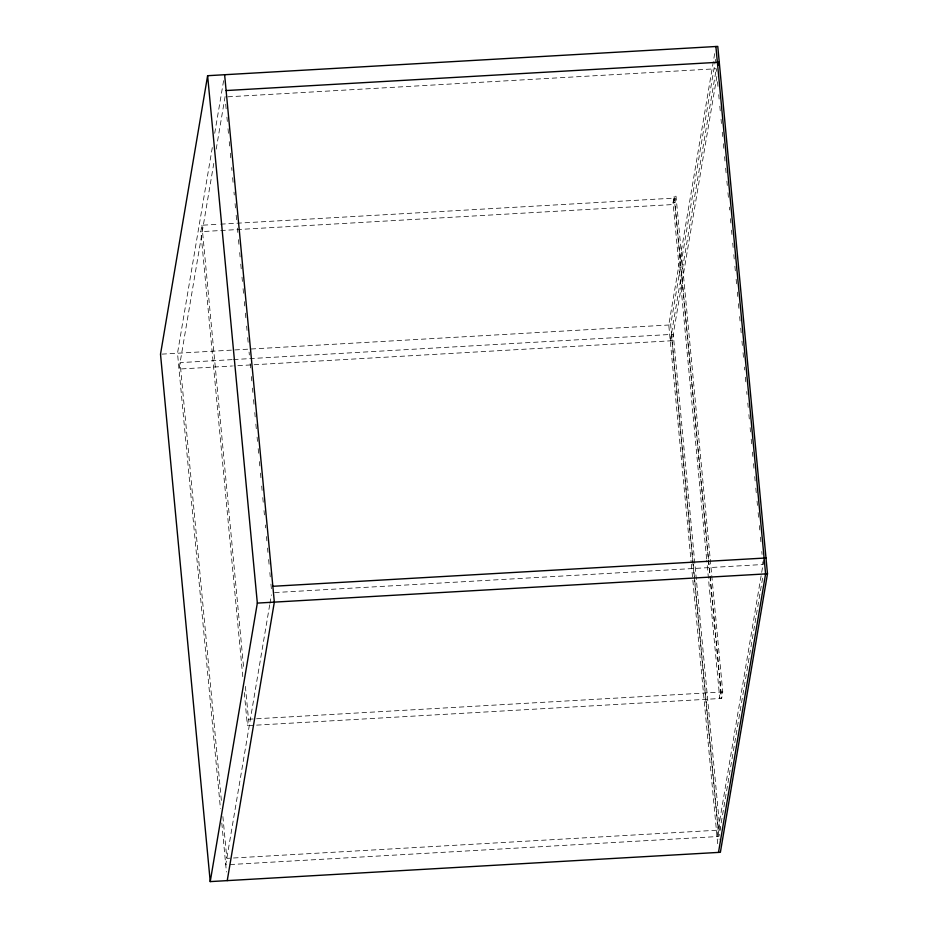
<?xml version="1.0" encoding="UTF-8"?>
<svg xmlns="http://www.w3.org/2000/svg" width="928" height="928" viewBox="0 0 928 928"><rect width="100%" height="100%" fill="white"/><g stroke="black" fill="none" stroke-linecap="round" stroke-linejoin="round"><path stroke-width="0.7" stroke-dasharray="4.64 3.48" d="M212.303 147.564L177.515 353.232L220.435 808.601M214.716 133.284L223.648 80.446M242.788 676.686L200.831 231.664L201.921 225.237L219.252 224.24M213.788 163.386L179.011 369.054L232.464 365.98M216.212 149.106L225.144 96.257M706.602 558.83L673.044 202.78L674.122 196.353L676.013 196.237L722.75 691.986L721.659 698.413L247.405 725.661L248.484 719.235L245.363 686.105M269.7 604.859L225.736 864.803L718.898 836.476L763.106 575.105M269.944 603.432L271.394 594.871M708.482 558.621L674.934 202.664L676.013 196.237M714.676 53.65L668.775 325.009L691.198 562.762M693.077 562.658L670.666 324.904L715.604 59.253M670.271 340.831L715.929 70.899M716.857 76.502L672.162 340.727L233.914 365.899M717.008 836.58L763.872 559.503M227.917 96.814L716.288 68.753L716.834 74.518M220.702 224.158L674.296 198.105L673.206 204.531L200.831 231.664M673.044 202.78L674.934 202.664M161.924 354.125L670.666 324.904M232.104 359.635L180.09 362.628L221.525 802.175M233.554 359.554L673.252 334.3L719.977 830.05L226.826 858.377L222.755 815.144M274.642 592.563L763.025 564.502L762.746 561.626M248.484 719.235L722.75 691.986M717.518 81.722L718.052 87.487M718.736 94.702L719.142 99.018M719.826 106.221L720.372 111.986M721.044 119.202L721.45 123.517M722.262 132.17L722.68 136.486M723.353 143.701L723.898 149.466M724.582 156.67L724.988 160.985M725.661 168.2L726.206 173.965M726.891 181.169L727.297 185.484M727.97 192.699L728.515 198.464M729.327 207.106L729.605 209.983M730.417 218.637L730.823 222.964M731.508 230.167L731.914 234.482M732.726 243.136L733.132 247.463M733.816 254.666L734.222 258.982M734.906 266.197L735.44 271.962M736.124 279.166L736.67 284.931M737.342 292.134L737.76 296.461M738.433 303.665L738.978 309.43M739.651 316.634L740.068 320.96M740.741 328.164L741.286 333.929M741.971 341.133L742.377 345.46M743.05 352.663L743.595 358.428M744.407 367.07L744.685 369.959M745.358 377.162L745.903 382.928M746.715 391.57L746.994 394.458M747.806 403.1L748.212 407.427M748.896 414.63L749.302 418.957M750.114 427.599L750.52 431.926M751.204 439.13L751.75 444.895M752.422 452.098L752.828 456.425M753.513 463.629L754.058 469.394M754.731 476.598L755.148 480.924M755.821 488.128L756.366 493.893M757.051 501.097L757.457 505.424M758.13 512.627L758.675 518.392M759.359 525.596L759.765 529.923M760.438 537.126L760.983 542.892M761.795 551.534L762.074 554.422M708.621 560.071L721.659 698.413M674.122 196.353L720.859 692.102L719.768 698.529L706.73 560.176M693.216 564.096L719.165 839.353M671.362 334.405L718.086 830.154M691.325 564.212L717.959 846.649M225.701 104.18L226.246 109.945M226.931 117.148L227.337 121.475M228.01 128.679L228.555 134.444M229.239 141.648L229.645 145.974M230.318 153.178L230.863 158.943M231.675 167.597L231.954 170.474M232.626 177.677L233.172 183.442M233.995 192.096L234.262 194.973M235.074 203.615L235.48 207.942M236.164 215.145L236.71 220.91M237.382 228.114L237.8 232.441M238.473 239.644L239.018 245.41M239.691 252.613L240.108 256.94M240.781 264.144L241.326 269.909M242.011 277.112L242.417 281.439M243.09 288.643L243.635 294.408M244.319 301.612L244.725 305.938M245.398 313.142L245.943 318.907M246.628 326.111L247.034 330.438M247.706 337.641L248.252 343.406M249.075 352.06L249.342 354.937M250.154 363.59L250.56 367.906M251.384 376.559L251.79 380.874M252.462 388.09L252.868 392.405M253.553 399.608L254.098 405.374M254.771 412.589L255.188 416.904M255.861 424.108L256.406 429.873M257.091 437.088L257.497 441.403M258.17 448.607L258.715 454.372M259.399 461.587L259.805 465.902M260.478 473.106L261.023 478.871M261.708 486.086L262.114 490.402M262.786 497.605L263.332 503.37M264.016 510.586L264.422 514.901M265.373 524.993L265.64 527.87M266.464 536.523L266.87 540.838M267.542 548.054L267.948 552.369M268.633 559.584L269.178 565.338M269.851 572.553L270.257 576.868M270.941 584.083L271.486 589.837M201.921 225.237L243.739 668.821M244.284 692.532L247.405 725.661M221.792 822.985L226.42 871.995"/><path stroke-width="1.39" d="M207.617 75.702L160.509 354.206L210.227 881.6L720.383 852.298L767.491 573.794L717.773 46.4L207.617 75.702L257.334 603.096L210.227 881.6M227.232 880.626L274.34 602.121L224.622 74.727M718.782 65.076L719.27 62.222L226.107 90.55M718.492 852.403L765.6 573.898L715.882 46.504M272.844 586.299L765.994 557.972M257.334 603.096L767.491 573.794"/></g></svg>
